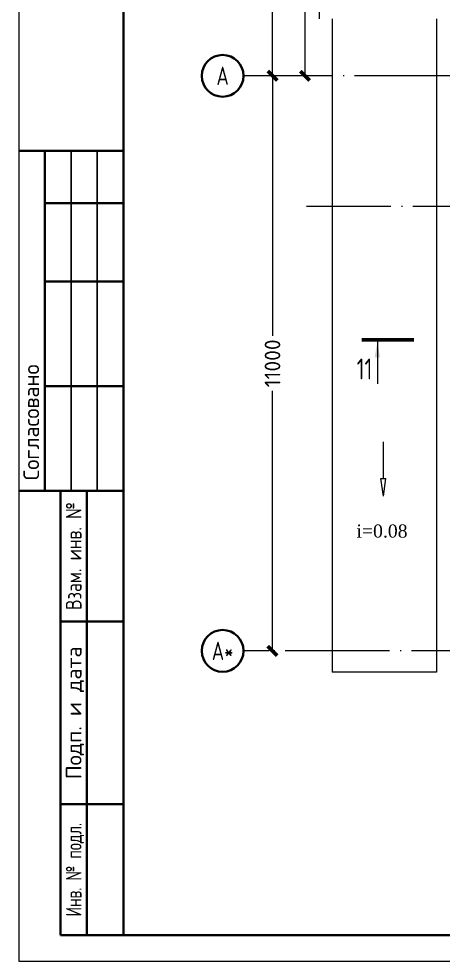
# Model space of a CAD drawing. Extents: x -965262 to 1142518, y -357520 to 71675.
# Drawn here: x 50768 to 58888, y -240088 to -222062 of the extents above; entities that cross this region are included whole.
import ezdxf
from ezdxf.enums import TextEntityAlignment as Align

# ---------------------------------------------------------------- set-up
doc = ezdxf.new("R2010")
doc.units = 0
doc.header["$LTSCALE"] = 10
doc.linetypes.add('DOTE', pattern=[2.42, 2, -0.2, 0.02, -0.2])
doc.layers.get('0').update_dxf_attribs({"linetype": 'CONTINUOUS', "lineweight": 30})
doc.layers.get('Defpoints').update_dxf_attribs({"linetype": 'CONTINUOUS'})
doc.layers.add('DOTE', color=7, linetype='DOTE', lineweight=9)
doc.styles.add('2.5', font='times.ttf', dxfattribs={"height": 2.5})
doc.styles.add('GOST 2.304', font='isocpeur.ttf', dxfattribs={"width": 0.75, "height": 250})
doc.styles.get("Standard").update_dxf_attribs({"font": 'isocpeur.ttf', "height": 300})
doc.dimstyles.get("Standard").update_dxf_attribs({"dimscale": 100, "dimtxt": 300, "dimasz": 1.8, "dimexe": 1.8, "dimexo": 0.625, "dimgap": 0.9, "dimtad": 0, "dimdec": 0, "dimzin": 0, "dimdsep": 46, "dimtxsty": 'Standard', "dimblk": 'ARCHTICK', "dimcen": 0.9, "dimclrd": 256, "dimclre": 256, "dimclrt": 256, "dimadec": 0, "dimazin": 0, "dimtfac": 1, "dimtdec": 0, "dimtofl": 0, "dimtmove": 0, "dimatfit": 3, "dimfxl": 1, "dimtolj": 1, "dimtzin": 0, "dimlwd": 15, "dimlwe": 15, "dimarcsym": 0})

# ---------------------------------------------------------------- blocks, each defined once
blk = doc.blocks.new('_ArchTick')
at = {"color": 0, "linetype": 'ByBlock', "lineweight": 0, "const_width": 0.4}
blk.add_lwpolyline([(-0.5, -0.5), (0.5, 0.5)], dxfattribs=at)
blk = doc.blocks.new('*D1099')
at = {"lineweight": 15, "transparency": 16777216}
for p, q in [((55559, -223152), (55442, -223152)), ((55622, -223152), (55622, -228127)), ((55622, -234152), (55622, -229177)), ((55559, -234152), (55442, -234152))]:
    blk.add_line(p, q, dxfattribs=at)
at = {"layer": 'Defpoints', "color": 0, "lineweight": 15, "transparency": 16777216}
for p in [(55622, -223152, -1451), (55622, -234152), (55622, -234152)]:
    blk.add_point(p, dxfattribs=at)
at = {"lineweight": 15, "transparency": 16777216, "xscale": 180, "yscale": 180, "zscale": 180}
for p, rotation in [((55622, -223152), 90), ((55622, -234152), 270)]:
    blk.add_blockref('_ArchTick', p, dxfattribs=dict(at, rotation=rotation))
at = {"lineweight": 15, "transparency": 16777216, "insert": (55622, -228652), "char_height": 300, "attachment_point": 5, "rotation": 90}
blk.add_mtext('\\A1;11000', dxfattribs=at)
blk = doc.blocks.new('*D1100')
at = {"lineweight": 15, "transparency": 16777216}
for p, q in [((56182, -217152), (56065, -217152)), ((56245, -217152), (56245, -219672)), ((56245, -223152), (56245, -220632)), ((56182, -223152), (56065, -223152))]:
    blk.add_line(p, q, dxfattribs=at)
at = {"layer": 'Defpoints', "color": 0, "lineweight": 15, "transparency": 16777216}
for p in [(56245, -217152), (56245, -217152), (56245, -223152)]:
    blk.add_point(p, dxfattribs=at)
at = {"lineweight": 15, "transparency": 16777216, "xscale": 180, "yscale": 180, "zscale": 180}
for p, rotation in [((56245, -217152), 90), ((56245, -223152), 270)]:
    blk.add_blockref('_ArchTick', p, dxfattribs=dict(at, rotation=rotation))
at = {"lineweight": 15, "transparency": 16777216, "insert": (56245, -220152), "char_height": 300, "attachment_point": 5, "rotation": 90}
blk.add_mtext('\\A1;6000', dxfattribs=at)
blk = doc.blocks.new('*D1106')
at = {"lineweight": 15, "transparency": 16777216}
for p, q in [((55559, -199152), (55442, -199152)), ((55622, -199152), (55622, -210552)), ((55622, -223152), (55622, -211752)), ((55559, -223152), (55442, -223152))]:
    blk.add_line(p, q, dxfattribs=at)
at = {"layer": 'Defpoints', "color": 0, "lineweight": 15, "transparency": 16777216}
for p in [(55622, -199152), (55622, -199152), (55622, -223152)]:
    blk.add_point(p, dxfattribs=at)
at = {"lineweight": 15, "transparency": 16777216, "xscale": 180, "yscale": 180, "zscale": 180}
for p, rotation in [((55622, -199152), 90), ((55622, -223152), 270)]:
    blk.add_blockref('_ArchTick', p, dxfattribs=dict(at, rotation=rotation))
at = {"lineweight": 15, "transparency": 16777216, "insert": (55622, -211152), "char_height": 300, "attachment_point": 5, "rotation": 90}
blk.add_mtext('\\A1;24000', dxfattribs=at)

msp = doc.modelspace()

# ---------------------------------------------------------------- linework, layer by layer
at = {"color": 7, "lineweight": 15, "ltscale": 200}
for p, q in [((56512.6, -218241.7, -1451.3), (56512.6, -222062.1, -1451.3)), ((56762.6, -222062.1, -1451.3), (56762.6, -234562.1, -1451.3)), ((58762.6, -222062.1, -1451.3), (58762.6, -234562.1, -1451.3)), ((58762.6, -234562.1, -1451.3), (56762.6, -234562.1, -1451.3))]:
    msp.add_line(p, q, dxfattribs=at)
at = {"color": 7}
for p, q in [((52767.6, -224587.8, -3259.8), (50767.6, -224587.8, -3259.8)), ((51267.6, -231087.8, -3259.8), (51267.6, -224587.8, -3259.8)), ((51267.6, -225587.8, -3259.8), (52767.6, -225587.8, -3259.8)), ((51267.6, -227087.8, -3259.8), (52767.6, -227087.8, -3259.8)), ((51267.6, -229087.8, -3259.8), (52767.6, -229087.8, -3259.8)), ((50767.6, -231087.8, -3259.8), (52767.6, -231087.8, -3259.8)), ((51567.6, -239587.8, -3259.8), (51567.6, -231087.8, -3259.8)), ((52067.6, -239587.8, -3259.8), (52067.6, -231087.8, -3259.8)), ((51567.6, -233587.8, -3259.8), (52767.6, -233587.8, -3259.8)), ((51567.6, -237087.8, -3259.8), (52767.6, -237087.8, -3259.8)), ((52767.6, -239587.8, -3259.8), (51567.6, -239587.8, -3259.8))]:
    msp.add_line(p, q, dxfattribs=at)
at = {"color": 7, "lineweight": 25}
for p, q in [((51767.6, -231087.8, -3259.8), (51767.6, -224587.8, -3259.8)), ((52267.6, -231087.8, -3259.8), (52267.6, -224587.8, -3259.8))]:
    msp.add_line(p, q, dxfattribs=at)
at = {"color": 5, "lineweight": 15, "ltscale": 100}
msp.add_line((57628.3, -228236.7, -3006.4), (57628.3, -229046.7, -3006.4), dxfattribs=at)
at = {"color": 7, "lineweight": 15}
for p, q in [((57743.8, -230854.9, -1451.3), (57743.8, -230152.6, -1451.3)), ((57743.8, -231194.2, -1451.3), (57694.8, -230854.9, -1451.3)), ((57694.8, -230854.9, -1451.3), (57792.8, -230854.9, -1451.3)), ((57743.8, -231194.2, -1451.3), (57792.8, -230854.9, -1451.3))]:
    msp.add_line(p, q, dxfattribs=at)
at = {"lineweight": 15, "elevation": -3259.8}
msp.add_lwpolyline([(169667.6, -240087.8), (169667.6, -155987.8), (50767.6, -155987.8), (50767.6, -240087.8)], close=True, dxfattribs=at)
at = {"elevation": -3259.8}
msp.add_lwpolyline([(169167.6, -239587.8), (169167.6, -156487.8), (52767.6, -156487.8), (52767.6, -239587.8)], close=True, dxfattribs=at)
at = {"color": 5, "lineweight": 15, "ltscale": 100, "const_width": 70, "elevation": -3006.4}
msp.add_lwpolyline([(57328.3, -228201.7), (58328.3, -228201.7)], dxfattribs=at)
at = {"color": 5, "lineweight": 15, "ltscale": 100}
msp.add_solid([(57628.3, -228236.7, -3006.4), (57578, -228537.2, -3006.4), (57678.6, -228537.2, -3006.4)], dxfattribs=at)
at = {"layer": 'DOTE', "color": 7, "ltscale": 100}
for p, q in [((126952.6, -223152.1, -4711.1), (55067.3, -223152.1, -4711.1)), ((113548.4, -225652.1, -4711.1), (56274.9, -225652.1, -4711.1)), ((113523.8, -234152.1, -4711.1), (55067.3, -234152.1, -4711.1))]:
    msp.add_line(p, q, dxfattribs=at)
at = {"layer": 'DOTE', "color": 7, "linetype": 'Continuous', "lineweight": 30}
for centre in [(54667.3, -223152.1, -4711.1), (54667.3, -234152.1, -4711.1)]:
    msp.add_circle(centre, 400, dxfattribs=at)

# ---------------------------------------------------------------- texts
at = {"color": 5, "lineweight": 15, "ltscale": 100, "style": 'GOST 2.304', "width": 0.75}
msp.add_text('11', height=400, dxfattribs=at).set_placement((57232.7, -228959.2, -3006.4))
at = {"color": 7, "lineweight": 25, "style": 'GOST 2.304'}
msp.add_text('Согласовано', height=300, rotation=90, dxfattribs=at).set_placement((51155.7, -230887.8, -3259.8))
for s, width, p in [('Взам. инв. №', 0.8, (51817.6, -232337.8, -3259.8)), ('Инв. № подл.', 0.7, (51817.6, -238337.8, -3259.8))]:
    msp.add_text(s, height=300, rotation=90, dxfattribs=dict(at, width=width)).set_placement(p, align=Align.MIDDLE_CENTER)
at = {"color": 7, "style": '2.5'}
msp.add_text('i=0.08', height=250, dxfattribs=at).set_placement((57228.1, -231985.1, -1451.3))
at = {"color": 7, "lineweight": 25, "style": 'GOST 2.304'}
msp.add_text('Подп. и дата', height=300, rotation=90, dxfattribs=at).set_placement((51817.6, -235337.8, -3259.8), align=Align.MIDDLE_CENTER)
at = {"layer": 'DOTE', "color": 7, "linetype": 'Continuous', "lineweight": 30, "ltscale": 100, "char_height": 350, "width": 800, "attachment_point": 5, "style": 'GOST 2.304'}
for s, insert in [('А', (54667.3, -223152.1, -4711.1)), ('А*', (54667.3, -234152.1, -4711.1))]:
    msp.add_mtext(s, dxfattribs=dict(at, insert=insert))

# ---------------------------------------------------------------- dimensions: what is measured, and where the dimension line sits
at = {"color": 7, "lineweight": 15}
for base, p1, p2, picture, middle in [((55621.8, -199152.1, -3259.8), (55621.8, -223152.1, -3259.8), (55621.8, -199152.1, -3259.8), '*D1106', (55621.8, -211152.1, -3259.8)), ((56244.6, -217152.1, -4711.1), (56244.6, -223152.1, -4711.1), (56244.6, -217152.1, -4711.1), '*D1100', (56244.6, -220152.1, -4711.1)), ((55621.8, -234152.1, -3259.8), (55621.8, -223152.1, -4711.1), (55621.8, -234152.1, -3259.8), '*D1099', (55621.8, -228652.1, -3259.8))]:
    dim = msp.add_linear_dim(base=base, p1=p1, p2=p2, angle=90, dimstyle='Standard', dxfattribs=at)
    dim.commit()
    dim.dimension.update_dxf_attribs({"geometry": picture, "text_midpoint": middle})

doc.saveas('drawing.dxf')
